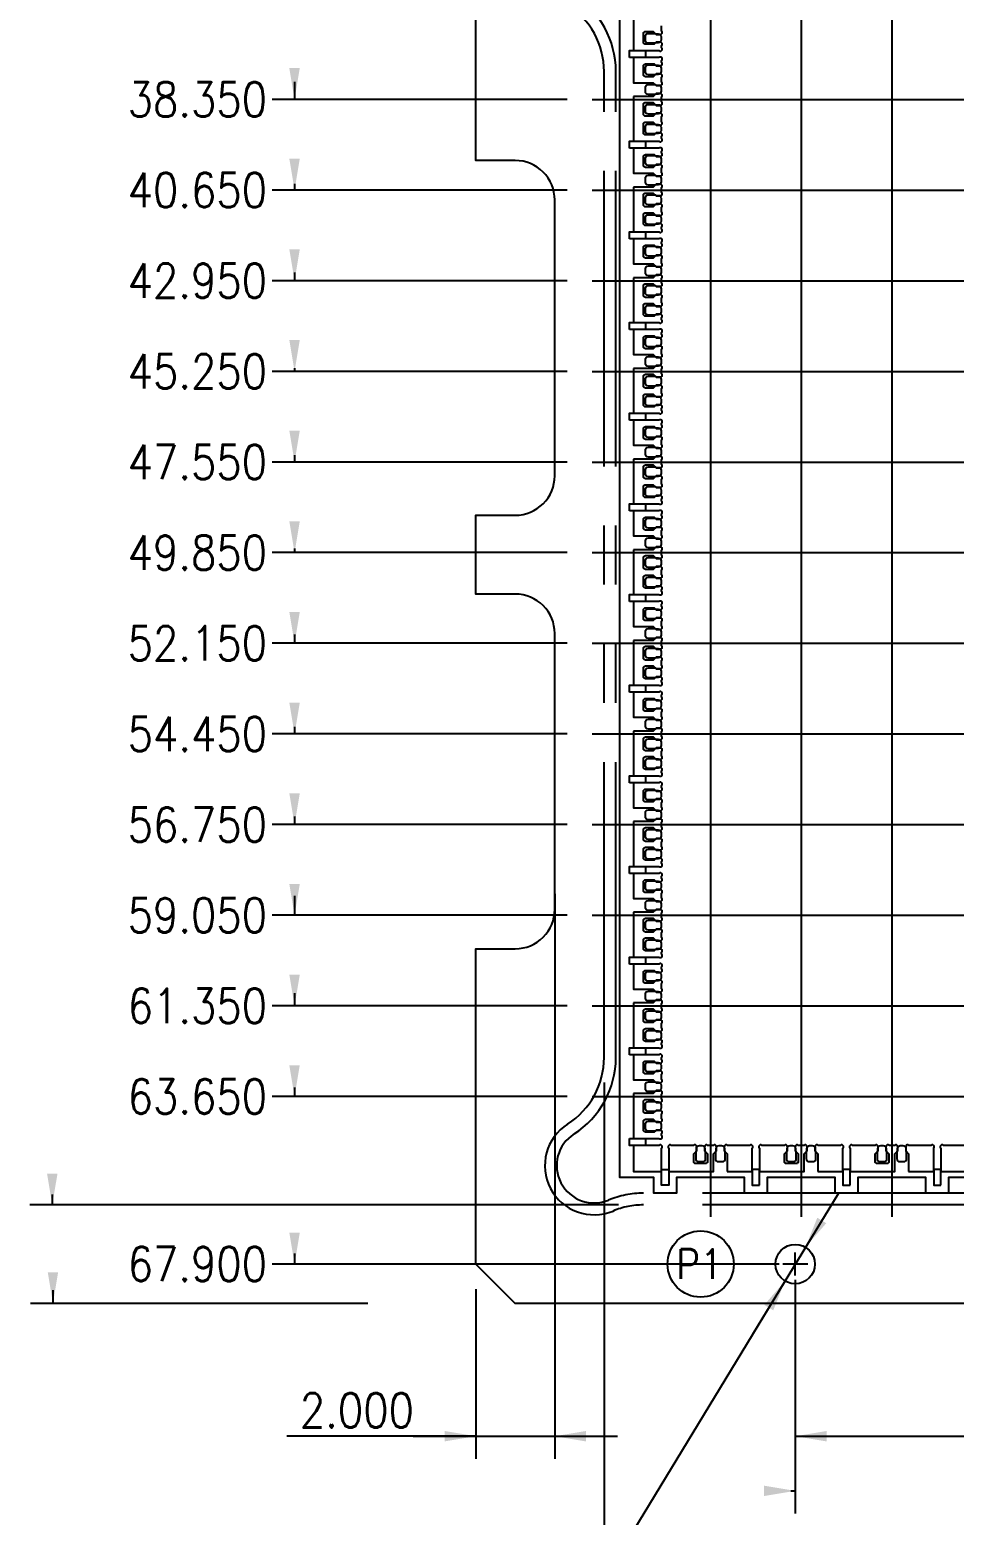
# Model space of a CAD drawing. Extents: x -105 to 405, y -68 to 126.
# Drawn here: x 222.49 to 245.94, y 25.8 to 63.49 of the extents above; entities that cross this region are included whole.
import ezdxf

# ---------------------------------------------------------------- set-up
doc = ezdxf.new("R2010")
doc.units = 0
doc.linetypes.add('PHANTOM', pattern=[15, 7.5, -1.5, 1.5, -1.5, 1.5, -1.5])
doc.layers.get('0').update_dxf_attribs({"linetype": 'CONTINUOUS'})
doc.layers.add('2', color=7, linetype='CONTINUOUS')
doc.layers.add('2D', color=4, linetype='CONTINUOUS')
doc.styles.add('ROMANS', font='romans.shx')
doc.styles.get("Standard").update_dxf_attribs({"font": 'ROMANS', "bigfont": 'EXTFONT2'})

# ---------------------------------------------------------------- blocks, each defined once
blk = doc.blocks.new('P1')
at = {"color": 7}
blk.add_circle((0, 0), 0.84, dxfattribs=at)
at = {"color": 7, "style": 'ROMANS', "width": 0.9}
blk.add_text('P1', height=0.75, dxfattribs=at).set_placement((-0.622, -0.376))

msp = doc.modelspace()

# ---------------------------------------------------------------- linework, layer by layer
at = {"layer": '2', "linetype": 'CONTINUOUS'}
for points in [[(297.9078, 31.1749), (234.8045, 31.1749), (233.8045, 32.1749), (233.8045, 40.1749), (234.8045, 40.1749, 0.4142136), (235.8045, 41.1749), (235.8045, 48.1749, 0.4142136), (234.8045, 49.1749), (233.8045, 49.1749), (233.8045, 51.1749), (234.8045, 51.1749, 0.4142136), (235.8045, 52.1749), (235.8045, 59.1749, 0.4142136), (234.8045, 60.1749), (233.8045, 60.1749), (233.8045, 70.1749)], [(237.8045, 64.0999), (237.8045, 62.9649), (238.4438, 62.9649, 1.010051), (238.5145, 63.0356), (238.5145, 63.0892, 0.6718011), (238.4795, 63.1749), (238.3795, 63.1749), (238.3295, 63.1249), (238.1045, 63.1249, -0.4142136), (238.0545, 63.1749), (238.0545, 63.3999, -0.4142136), (238.1045, 63.4499), (238.3045, 63.4499), (238.3795, 63.3749), (238.4795, 63.3749, 0.6718011), (238.5145, 63.4606), (238.5145, 63.5892, 0.6718011)]]:
    msp.add_lwpolyline(points, format="xyb", dxfattribs=at)
for points in [[(238.1045, 62.1499), (238.3045, 62.1499), (238.3795, 62.0749), (238.4795, 62.0749, 0.6718011), (238.5145, 62.1606), (238.5145, 62.2892, 0.6718011), (238.4795, 62.3749), (238.3795, 62.3749), (238.3045, 62.2999), (238.1045, 62.2999, -0.4142136), (238.0545, 62.3499), (238.0545, 62.5749, -0.4142136), (238.1045, 62.6249), (238.3295, 62.6249), (238.3795, 62.5749), (238.4795, 62.5749, 0.6718011), (238.5145, 62.6606), (238.5145, 62.7142, 1.010051), (238.4438, 62.7849), (237.8045, 62.7849), (237.8045, 62.1499)], [(237.8045, 61.7999), (237.8045, 60.6649), (238.4438, 60.6649, 1.010051), (238.5145, 60.7356), (238.5145, 60.7892, 0.6718011), (238.4795, 60.8749), (238.3795, 60.8749), (238.3295, 60.8249), (238.1045, 60.8249, -0.4142136), (238.0545, 60.8749), (238.0545, 61.0999, -0.4142136), (238.1045, 61.1499), (238.3045, 61.1499), (238.3795, 61.0749), (238.4795, 61.0749, 0.6718011), (238.5145, 61.1606), (238.5145, 61.2892, 0.6718011), (238.4795, 61.3749), (238.3795, 61.3749), (238.3045, 61.2999), (238.1045, 61.2999, -0.4142136), (238.0545, 61.3499), (238.0545, 61.5999, -0.4142136), (238.1045, 61.6499), (238.3045, 61.6499), (238.3795, 61.5749), (238.4795, 61.5749, 0.6718011), (238.5145, 61.6606), (238.5145, 61.7892, 0.6718011), (238.4795, 61.8749), (238.3795, 61.8749), (238.3045, 61.7999), (238.1045, 61.7999)], [(238.1045, 59.8499), (238.3045, 59.8499), (238.3795, 59.7749), (238.4795, 59.7749, 0.6718011), (238.5145, 59.8606), (238.5145, 59.9892, 0.6718011), (238.4795, 60.0749), (238.3795, 60.0749), (238.3045, 59.9999), (238.1045, 59.9999, -0.4142136), (238.0545, 60.0499), (238.0545, 60.2749, -0.4142136), (238.1045, 60.3249), (238.3295, 60.3249), (238.3795, 60.2749), (238.4795, 60.2749, 0.6718011), (238.5145, 60.3606), (238.5145, 60.4142, 1.010051), (238.4438, 60.4849), (237.8045, 60.4849), (237.8045, 59.8499)], [(237.8045, 59.4999), (237.8045, 58.3649), (238.4438, 58.3649, 1.010051), (238.5145, 58.4356), (238.5145, 58.4892, 0.6718011), (238.4795, 58.5749), (238.3795, 58.5749), (238.3295, 58.5249), (238.1045, 58.5249, -0.4142136), (238.0545, 58.5749), (238.0545, 58.7999, -0.4142136), (238.1045, 58.8499), (238.3045, 58.8499), (238.3795, 58.7749), (238.4795, 58.7749, 0.6718011), (238.5145, 58.8606), (238.5145, 58.9892, 0.6718011), (238.4795, 59.0749), (238.3795, 59.0749), (238.3045, 58.9999), (238.1045, 58.9999, -0.4142136), (238.0545, 59.0499), (238.0545, 59.2999, -0.4142136), (238.1045, 59.3499), (238.3045, 59.3499), (238.3795, 59.2749), (238.4795, 59.2749, 0.6718011), (238.5145, 59.3606), (238.5145, 59.4892, 0.6718011), (238.4795, 59.5749), (238.3795, 59.5749), (238.3045, 59.4999), (238.1045, 59.4999)], [(238.1045, 57.5499), (238.3045, 57.5499), (238.3795, 57.4749), (238.4795, 57.4749, 0.6718011), (238.5145, 57.5606), (238.5145, 57.6892, 0.6718011), (238.4795, 57.7749), (238.3795, 57.7749), (238.3045, 57.6999), (238.1045, 57.6999, -0.4142136), (238.0545, 57.7499), (238.0545, 57.9749, -0.4142136), (238.1045, 58.0249), (238.3295, 58.0249), (238.3795, 57.9749), (238.4795, 57.9749, 0.6718011), (238.5145, 58.0606), (238.5145, 58.1142, 1.010051), (238.4438, 58.1849), (237.8045, 58.1849), (237.8045, 57.5499)], [(237.8045, 57.1999), (237.8045, 56.0649), (238.4438, 56.0649, 1.010051), (238.5145, 56.1356), (238.5145, 56.1892, 0.6718011), (238.4795, 56.2749), (238.3795, 56.2749), (238.3295, 56.2249), (238.1045, 56.2249, -0.4142136), (238.0545, 56.2749), (238.0545, 56.4999, -0.4142136), (238.1045, 56.5499), (238.3045, 56.5499), (238.3795, 56.4749), (238.4795, 56.4749, 0.6718011), (238.5145, 56.5606), (238.5145, 56.6892, 0.6718011), (238.4795, 56.7749), (238.3795, 56.7749), (238.3045, 56.6999), (238.1045, 56.6999, -0.4142136), (238.0545, 56.7499), (238.0545, 56.9999, -0.4142136), (238.1045, 57.0499), (238.3045, 57.0499), (238.3795, 56.9749), (238.4795, 56.9749, 0.6718011), (238.5145, 57.0606), (238.5145, 57.1892, 0.6718011), (238.4795, 57.2749), (238.3795, 57.2749), (238.3045, 57.1999), (238.1045, 57.1999)], [(238.1045, 55.2499), (238.3045, 55.2499), (238.3795, 55.1749), (238.4795, 55.1749, 0.6718011), (238.5145, 55.2606), (238.5145, 55.3892, 0.6718011), (238.4795, 55.4749), (238.3795, 55.4749), (238.3045, 55.3999), (238.1045, 55.3999, -0.4142136), (238.0545, 55.4499), (238.0545, 55.6749, -0.4142136), (238.1045, 55.7249), (238.3295, 55.7249), (238.3795, 55.6749), (238.4795, 55.6749, 0.6718011), (238.5145, 55.7606), (238.5145, 55.8142, 1.010051), (238.4438, 55.8849), (237.8045, 55.8849), (237.8045, 55.2499)], [(237.8045, 54.8999), (237.8045, 53.7649), (238.4438, 53.7649, 1.010051), (238.5145, 53.8356), (238.5145, 53.8892, 0.6718011), (238.4795, 53.9749), (238.3795, 53.9749), (238.3295, 53.9249), (238.1045, 53.9249, -0.4142136), (238.0545, 53.9749), (238.0545, 54.1999, -0.4142136), (238.1045, 54.2499), (238.3045, 54.2499), (238.3795, 54.1749), (238.4795, 54.1749, 0.6718011), (238.5145, 54.2606), (238.5145, 54.3892, 0.6718011), (238.4795, 54.4749), (238.3795, 54.4749), (238.3045, 54.3999), (238.1045, 54.3999, -0.4142136), (238.0545, 54.4499), (238.0545, 54.6999, -0.4142136), (238.1045, 54.7499), (238.3045, 54.7499), (238.3795, 54.6749), (238.4795, 54.6749, 0.6718011), (238.5145, 54.7606), (238.5145, 54.8892, 0.6718011), (238.4795, 54.9749), (238.3795, 54.9749), (238.3045, 54.8999), (238.1045, 54.8999)], [(238.1045, 52.9499), (238.3045, 52.9499), (238.3795, 52.8749), (238.4795, 52.8749, 0.6718011), (238.5145, 52.9606), (238.5145, 53.0892, 0.6718011), (238.4795, 53.1749), (238.3795, 53.1749), (238.3045, 53.0999), (238.1045, 53.0999, -0.4142136), (238.0545, 53.1499), (238.0545, 53.3749, -0.4142136), (238.1045, 53.4249), (238.3295, 53.4249), (238.3795, 53.3749), (238.4795, 53.3749, 0.6718011), (238.5145, 53.4606), (238.5145, 53.5142, 1.010051), (238.4438, 53.5849), (237.8045, 53.5849), (237.8045, 52.9499)], [(237.8045, 52.5999), (237.8045, 51.4649), (238.4438, 51.4649, 1.010051), (238.5145, 51.5356), (238.5145, 51.5892, 0.6718011), (238.4795, 51.6749), (238.3795, 51.6749), (238.3295, 51.6249), (238.1045, 51.6249, -0.4142136), (238.0545, 51.6749), (238.0545, 51.8999, -0.4142136), (238.1045, 51.9499), (238.3045, 51.9499), (238.3795, 51.8749), (238.4795, 51.8749, 0.6718011), (238.5145, 51.9606), (238.5145, 52.0892, 0.6718011), (238.4795, 52.1749), (238.3795, 52.1749), (238.3045, 52.0999), (238.1045, 52.0999, -0.4142136), (238.0545, 52.1499), (238.0545, 52.3999, -0.4142136), (238.1045, 52.4499), (238.3045, 52.4499), (238.3795, 52.3749), (238.4795, 52.3749, 0.6718011), (238.5145, 52.4606), (238.5145, 52.5892, 0.6718011), (238.4795, 52.6749), (238.3795, 52.6749), (238.3045, 52.5999), (238.1045, 52.5999)], [(238.1045, 50.6499), (238.3045, 50.6499), (238.3795, 50.5749), (238.4795, 50.5749, 0.6718011), (238.5145, 50.6606), (238.5145, 50.7892, 0.6718011), (238.4795, 50.8749), (238.3795, 50.8749), (238.3045, 50.7999), (238.1045, 50.7999, -0.4142136), (238.0545, 50.8499), (238.0545, 51.0749, -0.4142136), (238.1045, 51.1249), (238.3295, 51.1249), (238.3795, 51.0749), (238.4795, 51.0749, 0.6718011), (238.5145, 51.1606), (238.5145, 51.2142, 1.010051), (238.4438, 51.2849), (237.8045, 51.2849), (237.8045, 50.6499)], [(237.8045, 50.2999), (237.8045, 49.1649), (238.4438, 49.1649, 1.010051), (238.5145, 49.2356), (238.5145, 49.2892, 0.6718011), (238.4795, 49.3749), (238.3795, 49.3749), (238.3295, 49.3249), (238.1045, 49.3249, -0.4142136), (238.0545, 49.3749), (238.0545, 49.5999, -0.4142136), (238.1045, 49.6499), (238.3045, 49.6499), (238.3795, 49.5749), (238.4795, 49.5749, 0.6718011), (238.5145, 49.6606), (238.5145, 49.7892, 0.6718011), (238.4795, 49.8749), (238.3795, 49.8749), (238.3045, 49.7999), (238.1045, 49.7999, -0.4142136), (238.0545, 49.8499), (238.0545, 50.0999, -0.4142136), (238.1045, 50.1499), (238.3045, 50.1499), (238.3795, 50.0749), (238.4795, 50.0749, 0.6718011), (238.5145, 50.1606), (238.5145, 50.2892, 0.6718011), (238.4795, 50.3749), (238.3795, 50.3749), (238.3045, 50.2999), (238.1045, 50.2999)], [(238.1045, 48.3499), (238.3045, 48.3499), (238.3795, 48.2749), (238.4795, 48.2749, 0.6718011), (238.5145, 48.3606), (238.5145, 48.4892, 0.6718011), (238.4795, 48.5749), (238.3795, 48.5749), (238.3045, 48.4999), (238.1045, 48.4999, -0.4142136), (238.0545, 48.5499), (238.0545, 48.7749, -0.4142136), (238.1045, 48.8249), (238.3295, 48.8249), (238.3795, 48.7749), (238.4795, 48.7749, 0.6718011), (238.5145, 48.8606), (238.5145, 48.9142, 1.010051), (238.4438, 48.9849), (237.8045, 48.9849), (237.8045, 48.3499)], [(237.8045, 47.9999), (237.8045, 46.8649), (238.4438, 46.8649, 1.010051), (238.5145, 46.9356), (238.5145, 46.9892, 0.6718011), (238.4795, 47.0749), (238.3795, 47.0749), (238.3295, 47.0249), (238.1045, 47.0249, -0.4142136), (238.0545, 47.0749), (238.0545, 47.2999, -0.4142136), (238.1045, 47.3499), (238.3045, 47.3499), (238.3795, 47.2749), (238.4795, 47.2749, 0.6718011), (238.5145, 47.3606), (238.5145, 47.4892, 0.6718011), (238.4795, 47.5749), (238.3795, 47.5749), (238.3045, 47.4999), (238.1045, 47.4999, -0.4142136), (238.0545, 47.5499), (238.0545, 47.7999, -0.4142136), (238.1045, 47.8499), (238.3045, 47.8499), (238.3795, 47.7749), (238.4795, 47.7749, 0.6718011), (238.5145, 47.8606), (238.5145, 47.9892, 0.6718011), (238.4795, 48.0749), (238.3795, 48.0749), (238.3045, 47.9999), (238.1045, 47.9999)], [(238.1045, 46.0499), (238.3045, 46.0499), (238.3795, 45.9749), (238.4795, 45.9749, 0.6718011), (238.5145, 46.0606), (238.5145, 46.1892, 0.6718011), (238.4795, 46.2749), (238.3795, 46.2749), (238.3045, 46.1999), (238.1045, 46.1999, -0.4142136), (238.0545, 46.2499), (238.0545, 46.4749, -0.4142136), (238.1045, 46.5249), (238.3295, 46.5249), (238.3795, 46.4749), (238.4795, 46.4749, 0.6718011), (238.5145, 46.5606), (238.5145, 46.6142, 1.010051), (238.4438, 46.6849), (237.8045, 46.6849), (237.8045, 46.0499)], [(237.8045, 45.6999), (237.8045, 44.5649), (238.4438, 44.5649, 1.010051), (238.5145, 44.6356), (238.5145, 44.6892, 0.6718011), (238.4795, 44.7749), (238.3795, 44.7749), (238.3295, 44.7249), (238.1045, 44.7249, -0.4142136), (238.0545, 44.7749), (238.0545, 44.9999, -0.4142136), (238.1045, 45.0499), (238.3045, 45.0499), (238.3795, 44.9749), (238.4795, 44.9749, 0.6718011), (238.5145, 45.0606), (238.5145, 45.1892, 0.6718011), (238.4795, 45.2749), (238.3795, 45.2749), (238.3045, 45.1999), (238.1045, 45.1999, -0.4142136), (238.0545, 45.2499), (238.0545, 45.4999, -0.4142136), (238.1045, 45.5499), (238.3045, 45.5499), (238.3795, 45.4749), (238.4795, 45.4749, 0.6718011), (238.5145, 45.5606), (238.5145, 45.6892, 0.6718011), (238.4795, 45.7749), (238.3795, 45.7749), (238.3045, 45.6999), (238.1045, 45.6999)], [(238.1045, 43.7499), (238.3045, 43.7499), (238.3795, 43.6749), (238.4795, 43.6749, 0.6718011), (238.5145, 43.7606), (238.5145, 43.8892, 0.6718011), (238.4795, 43.9749), (238.3795, 43.9749), (238.3045, 43.8999), (238.1045, 43.8999, -0.4142136), (238.0545, 43.9499), (238.0545, 44.1749, -0.4142136), (238.1045, 44.2249), (238.3295, 44.2249), (238.3795, 44.1749), (238.4795, 44.1749, 0.6718011), (238.5145, 44.2606), (238.5145, 44.3142, 1.010051), (238.4438, 44.3849), (237.8045, 44.3849), (237.8045, 43.7499)], [(237.8045, 43.3999), (237.8045, 42.2649), (238.4438, 42.2649, 1.010051), (238.5145, 42.3356), (238.5145, 42.3892, 0.6718011), (238.4795, 42.4749), (238.3795, 42.4749), (238.3295, 42.4249), (238.1045, 42.4249, -0.4142136), (238.0545, 42.4749), (238.0545, 42.6999, -0.4142136), (238.1045, 42.7499), (238.3045, 42.7499), (238.3795, 42.6749), (238.4795, 42.6749, 0.6718011), (238.5145, 42.7606), (238.5145, 42.8892, 0.6718011), (238.4795, 42.9749), (238.3795, 42.9749), (238.3045, 42.8999), (238.1045, 42.8999, -0.4142136), (238.0545, 42.9499), (238.0545, 43.1999, -0.4142136), (238.1045, 43.2499), (238.3045, 43.2499), (238.3795, 43.1749), (238.4795, 43.1749, 0.6718011), (238.5145, 43.2606), (238.5145, 43.3892, 0.6718011), (238.4795, 43.4749), (238.3795, 43.4749), (238.3045, 43.3999), (238.1045, 43.3999)], [(238.1045, 41.4499), (238.3045, 41.4499), (238.3795, 41.3749), (238.4795, 41.3749, 0.6718011), (238.5145, 41.4606), (238.5145, 41.5892, 0.6718011), (238.4795, 41.6749), (238.3795, 41.6749), (238.3045, 41.5999), (238.1045, 41.5999, -0.4142136), (238.0545, 41.6499), (238.0545, 41.8749, -0.4142136), (238.1045, 41.9249), (238.3295, 41.9249), (238.3795, 41.8749), (238.4795, 41.8749, 0.6718011), (238.5145, 41.9606), (238.5145, 42.0142, 1.010051), (238.4438, 42.0849), (237.8045, 42.0849), (237.8045, 41.4499)], [(237.8045, 41.0999), (237.8045, 39.9649), (238.4438, 39.9649, 1.010051), (238.5145, 40.0356), (238.5145, 40.0892, 0.6718011), (238.4795, 40.1749), (238.3795, 40.1749), (238.3295, 40.1249), (238.1045, 40.1249, -0.4142136), (238.0545, 40.1749), (238.0545, 40.3999, -0.4142136), (238.1045, 40.4499), (238.3045, 40.4499), (238.3795, 40.3749), (238.4795, 40.3749, 0.6718011), (238.5145, 40.4606), (238.5145, 40.5892, 0.6718011), (238.4795, 40.6749), (238.3795, 40.6749), (238.3045, 40.5999), (238.1045, 40.5999, -0.4142136), (238.0545, 40.6499), (238.0545, 40.8999, -0.4142136), (238.1045, 40.9499), (238.3045, 40.9499), (238.3795, 40.8749), (238.4795, 40.8749, 0.6718011), (238.5145, 40.9606), (238.5145, 41.0892, 0.6718011), (238.4795, 41.1749), (238.3795, 41.1749), (238.3045, 41.0999), (238.1045, 41.0999)], [(238.1045, 39.1499), (238.3045, 39.1499), (238.3795, 39.0749), (238.4795, 39.0749, 0.6718011), (238.5145, 39.1606), (238.5145, 39.2892, 0.6718011), (238.4795, 39.3749), (238.3795, 39.3749), (238.3045, 39.2999), (238.1045, 39.2999, -0.4142136), (238.0545, 39.3499), (238.0545, 39.5749, -0.4142136), (238.1045, 39.6249), (238.3295, 39.6249), (238.3795, 39.5749), (238.4795, 39.5749, 0.6718011), (238.5145, 39.6606), (238.5145, 39.7142, 1.010051), (238.4438, 39.7849), (237.8045, 39.7849), (237.8045, 39.1499)], [(237.8045, 38.7999), (237.8045, 37.6649), (238.4438, 37.6649, 1.010051), (238.5145, 37.7356), (238.5145, 37.7892, 0.6718011), (238.4795, 37.8749), (238.3795, 37.8749), (238.3295, 37.8249), (238.1045, 37.8249, -0.4142136), (238.0545, 37.8749), (238.0545, 38.0999, -0.4142136), (238.1045, 38.1499), (238.3045, 38.1499), (238.3795, 38.0749), (238.4795, 38.0749, 0.6718011), (238.5145, 38.1606), (238.5145, 38.2892, 0.6718011), (238.4795, 38.3749), (238.3795, 38.3749), (238.3045, 38.2999), (238.1045, 38.2999, -0.4142136), (238.0545, 38.3499), (238.0545, 38.5999, -0.4142136), (238.1045, 38.6499), (238.3045, 38.6499), (238.3795, 38.5749), (238.4795, 38.5749, 0.6718011), (238.5145, 38.6606), (238.5145, 38.7892, 0.6718011), (238.4795, 38.8749), (238.3795, 38.8749), (238.3045, 38.7999), (238.1045, 38.7999)], [(238.1045, 36.8499), (238.3045, 36.8499), (238.3795, 36.7749), (238.4795, 36.7749, 0.6718011), (238.5145, 36.8606), (238.5145, 36.9892, 0.6718011), (238.4795, 37.0749), (238.3795, 37.0749), (238.3045, 36.9999), (238.1045, 36.9999, -0.4142136), (238.0545, 37.0499), (238.0545, 37.2749, -0.4142136), (238.1045, 37.3249), (238.3295, 37.3249), (238.3795, 37.2749), (238.4795, 37.2749, 0.6718011), (238.5145, 37.3606), (238.5145, 37.4142, 1.010051), (238.4438, 37.4849), (237.8045, 37.4849), (237.8045, 36.8499)], [(237.8045, 36.4999), (237.8045, 35.3649), (238.4438, 35.3649, 1.010051), (238.5145, 35.4356), (238.5145, 35.4892, 0.6718011), (238.4795, 35.5749), (238.3795, 35.5749), (238.3295, 35.5249), (238.1045, 35.5249, -0.4142136), (238.0545, 35.5749), (238.0545, 35.7999, -0.4142136), (238.1045, 35.8499), (238.3045, 35.8499), (238.3795, 35.7749), (238.4795, 35.7749, 0.6718011), (238.5145, 35.8606), (238.5145, 35.9892, 0.6718011), (238.4795, 36.0749), (238.3795, 36.0749), (238.3045, 35.9999), (238.1045, 35.9999, -0.4142136), (238.0545, 36.0499), (238.0545, 36.2999, -0.4142136), (238.1045, 36.3499), (238.3045, 36.3499), (238.3795, 36.2749), (238.4795, 36.2749, 0.6718011), (238.5145, 36.3606), (238.5145, 36.4892, 0.6718011), (238.4795, 36.5749), (238.3795, 36.5749), (238.3045, 36.4999), (238.1045, 36.4999)], [(238.5145, 34.5249), (238.5145, 35.1142, 1.010051), (238.4438, 35.1849), (237.8045, 35.1849), (237.8045, 34.5249)], [(239.8295, 34.7749), (239.8295, 34.9749), (239.9045, 35.0499), (239.9045, 35.1499, 0.6718011), (239.8188, 35.1849), (239.6902, 35.1849, 0.6718011), (239.6045, 35.1499), (239.6045, 35.0499), (239.6795, 34.9749), (239.6795, 34.7749, -0.4142136), (239.6295, 34.7249), (239.3795, 34.7249, -0.4142136), (239.3295, 34.7749), (239.3295, 34.9749), (239.4045, 35.0499), (239.4045, 35.1499, 0.6718011), (239.3188, 35.1849), (238.7652, 35.1849, 1.010051), (238.6945, 35.1142), (238.6945, 34.5249), (239.8295, 34.5249)], [(240.1795, 34.5249), (240.8145, 34.5249), (240.8145, 35.1142, 1.010051), (240.7438, 35.1849), (240.1902, 35.1849, 0.6718011), (240.1045, 35.1499), (240.1045, 35.0499), (240.1795, 34.9749), (240.1795, 34.7749)], [(242.1295, 34.7749), (242.1295, 34.9749), (242.2045, 35.0499), (242.2045, 35.1499, 0.6718011), (242.1188, 35.1849), (241.9902, 35.1849, 0.6718011), (241.9045, 35.1499), (241.9045, 35.0499), (241.9795, 34.9749), (241.9795, 34.7749, -0.4142136), (241.9295, 34.7249), (241.6795, 34.7249, -0.4142136), (241.6295, 34.7749), (241.6295, 34.9749), (241.7045, 35.0499), (241.7045, 35.1499, 0.6718011), (241.6188, 35.1849), (241.0652, 35.1849, 1.010051), (240.9945, 35.1142), (240.9945, 34.5249), (242.1295, 34.5249)], [(242.4795, 34.5249), (243.1145, 34.5249), (243.1145, 35.1142, 1.010051), (243.0438, 35.1849), (242.4902, 35.1849, 0.6718011), (242.4045, 35.1499), (242.4045, 35.0499), (242.4795, 34.9749), (242.4795, 34.7749)], [(244.4295, 34.7749), (244.4295, 34.9749), (244.5045, 35.0499), (244.5045, 35.1499, 0.6718011), (244.4188, 35.1849), (244.2902, 35.1849, 0.6718011), (244.2045, 35.1499), (244.2045, 35.0499), (244.2795, 34.9749), (244.2795, 34.7749, -0.4142136), (244.2295, 34.7249), (243.9795, 34.7249, -0.4142136), (243.9295, 34.7749), (243.9295, 34.9749), (244.0045, 35.0499), (244.0045, 35.1499, 0.6718011), (243.9188, 35.1849), (243.3652, 35.1849, 1.010051), (243.2945, 35.1142), (243.2945, 34.5249), (244.4295, 34.5249)], [(244.7795, 34.5249), (245.4145, 34.5249), (245.4145, 35.1142, 1.010051), (245.3438, 35.1849), (244.7902, 35.1849, 0.6718011), (244.7045, 35.1499), (244.7045, 35.0499), (244.7795, 34.9749), (244.7795, 34.7749)], [(246.7295, 34.7749), (246.7295, 34.9749), (246.8045, 35.0499), (246.8045, 35.1499, 0.6718011), (246.7188, 35.1849), (246.5902, 35.1849, 0.6718011), (246.5045, 35.1499), (246.5045, 35.0499), (246.5795, 34.9749), (246.5795, 34.7749, -0.4142136), (246.5295, 34.7249), (246.2795, 34.7249, -0.4142136), (246.2295, 34.7749), (246.2295, 34.9749), (246.3045, 35.0499), (246.3045, 35.1499, 0.6718011), (246.2188, 35.1849), (245.6652, 35.1849, 1.010051), (245.5945, 35.1142), (245.5945, 34.5249), (246.7295, 34.5249)]]:
    msp.add_lwpolyline(points, format="xyb", close=True, dxfattribs=at)
msp.add_circle((241.9045, 32.1749), 0.5, dxfattribs=at)
at = {"layer": '2D'}
for p, q in [((239.7545, 96.9749), (239.7545, 33.3749)), ((242.0545, 96.9749), (242.0545, 33.3749)), ((244.3545, 96.9749), (244.3545, 33.3749)), ((236.7545, 61.7249), (293.3545, 61.7249)), ((236.7545, 59.4249), (293.3545, 59.4249)), ((236.7545, 57.1249), (293.3545, 57.1249)), ((236.7545, 54.8249), (293.3545, 54.8249)), ((236.7545, 52.5249), (293.3545, 52.5249)), ((236.7545, 50.2249), (293.3545, 50.2249)), ((236.7545, 47.9249), (293.3545, 47.9249)), ((236.7545, 45.6249), (293.3545, 45.6249)), ((236.7545, 43.3249), (293.3545, 43.3249)), ((236.7545, 41.0249), (293.3545, 41.0249)), ((236.7545, 38.7249), (293.3545, 38.7249)), ((236.7545, 36.4249), (293.3545, 36.4249)), ((241.9045, 31.8849), (241.9045, 32.465)), ((242.2204, 32.1749), (241.5885, 32.1749))]:
    msp.add_line(p, q, dxfattribs=at)
at = {"layer": '2D', "color": 7, "linetype": 'CONTINUOUS'}
for p, q in [((229.2054, 62.1744), (229.2054, 61.7249)), ((236.1195, 61.7249), (228.6339, 61.7249)), ((229.2054, 59.5871), (229.2054, 59.4249)), ((236.1195, 59.4249), (228.6339, 59.4249)), ((229.2054, 57.3343), (229.2054, 57.1249)), ((236.1195, 57.1249), (228.6339, 57.1249)), ((236.1195, 54.8249), (228.6339, 54.8249)), ((229.2054, 54.903), (229.2054, 54.8249)), ((236.1195, 52.5249), (228.6339, 52.5249)), ((229.2054, 52.6949), (229.2054, 52.5249)), ((236.1195, 50.2249), (228.6339, 50.2249)), ((229.2054, 50.3305), (229.2054, 50.2249)), ((236.1195, 47.9249), (228.6339, 47.9249)), ((229.2054, 48.1447), (229.2054, 47.9249)), ((236.1195, 45.6249), (228.6339, 45.6249)), ((229.2054, 45.8026), (229.2054, 45.6249)), ((229.2054, 43.5275), (229.2054, 43.3249)), ((236.1195, 43.3249), (228.6339, 43.3249)), ((229.2054, 41.5201), (229.2054, 41.0249)), ((235.8045, 41.5659), (235.8045, 27.2354)), ((236.1195, 41.0249), (228.6339, 41.0249)), ((229.2054, 39.0443), (229.2054, 38.7249)), ((236.1195, 38.7249), (228.6339, 38.7249)), ((229.2054, 36.6576), (229.2054, 36.4249)), ((237.0545, 36.7785), (237.0545, 20.4776)), ((236.1195, 36.4249), (228.6339, 36.4249)), ((223.0608, 33.9425), (223.0608, 33.6749)), ((242.9885, 33.9589), (240.8204, 30.391)), ((237.4195, 33.6749), (222.4893, 33.6749)), ((237.4195, 33.6749), (222.656, 33.6749)), ((229.2054, 32.4392), (229.2054, 32.1749)), ((241.4926, 32.1749), (228.6339, 32.1749)), ((241.6448, 31.7476), (231.6824, 15.3533)), ((241.9045, 31.7766), (241.9045, 27.2354)), ((241.9045, 31.7766), (241.9045, 25.8487)), ((223.0782, 31.5141), (223.0782, 31.1749)), ((233.8045, 31.5399), (233.8045, 27.2354)), ((231.0661, 31.1749), (222.5067, 31.1749)), ((233.8045, 27.8069), (229.0111, 27.8069)), ((232.217, 27.8069), (237.392, 27.8069)), ((241.9045, 27.8069), (288.2045, 27.8069)), ((241.7929, 26.4202), (241.9045, 26.4202))]:
    msp.add_line(p, q, dxfattribs=at)
at = {"layer": '2D', "color": 3, "linetype": 'PHANTOM'}
for points in [[(237.0545, 62.4363, 0.2559241), (236.1314, 64.1216, -0.5477226), (236.1314, 66.2282, 0.2559241), (237.0545, 67.9135), (237.0545, 92.9363, 0.2559241), (236.1314, 94.6216, -0.9166595), (237.2852, 96.8288, 0.0990195), (238.0545, 96.6749), (292.0545, 96.6749, 0.0990195), (292.8237, 96.8288, -0.9166595), (293.9776, 94.6216, 0.2559241), (293.0545, 92.9363), (293.0545, 67.9135, 0.2559241), (293.9776, 66.2282, -0.5477226), (293.9776, 64.1216, 0.2559241), (293.0545, 62.4363), (293.0545, 37.4135, 0.2559241), (293.9776, 35.7282, -0.9166595), (292.8237, 33.5211, 0.0990195), (292.0545, 33.6749), (238.0545, 33.6749, 0.0990195), (237.2852, 33.5211, -0.9166595), (236.1314, 35.7282, 0.2559241), (237.0545, 37.4135)], [(237.3545, 62.4363, 0.2559241), (236.2929, 64.3744, -0.5477226), (236.2929, 65.9755, 0.2559241), (237.3545, 67.9135), (237.3545, 92.9363, 0.2559241), (236.2929, 94.8744, -0.9166595), (237.1699, 96.5519, 0.0990195), (238.0545, 96.3749), (292.0545, 96.3749, 0.0990195), (292.9391, 96.5519, -0.9166595), (293.816, 94.8744, 0.2559241), (292.7545, 92.9363), (292.7545, 67.9135, 0.2559241), (293.816, 65.9755, -0.5477226), (293.816, 64.3744, 0.2559241), (292.7545, 62.4363), (292.7545, 37.4135, 0.2559241), (293.816, 35.4755, -0.9166595), (292.9391, 33.798, 0.0990195), (292.0545, 33.9749), (238.0545, 33.9749, 0.0990195), (237.1699, 33.798, -0.9166595), (236.2929, 35.4755, 0.2559241), (237.3545, 37.4135)]]:
    msp.add_lwpolyline(points, format="xyb", close=True, dxfattribs=at)
at = {"layer": '2D', "linetype": 'CONTINUOUS'}
msp.add_lwpolyline([(247.5145, 34.3749), (245.7945, 34.3749), (245.7945, 33.9749), (245.5045, 33.9749), (245.2145, 33.9749), (245.2145, 34.3749), (243.4945, 34.3749), (243.4945, 33.9749), (243.2045, 33.9749), (242.9145, 33.9749), (242.9145, 34.3749), (241.1945, 34.3749), (241.1945, 33.9749), (240.9045, 33.9749), (240.6145, 33.9749), (240.6145, 34.3749), (238.8945, 34.3749), (238.8945, 33.9749), (238.6045, 33.9749), (238.3145, 33.9749), (238.3145, 34.3749), (237.4545, 34.3749), (237.4545, 35.2749), (237.4545, 37.5749), (237.4545, 39.8749), (237.4545, 42.1749), (237.4545, 44.4749), (237.4545, 46.7749), (237.4545, 49.0749), (237.4545, 51.3749), (237.4545, 53.6749), (237.4545, 55.9749), (237.4545, 58.2749), (237.4545, 60.5749), (237.4545, 62.8749), (237.4545, 65.1749)], dxfattribs=at)
for points in [[(238.1795, 63.3999), (238.3545, 63.3999), (238.3795, 63.3899), (238.4295, 63.3899, -0.4142136), (238.5045, 63.3149), (238.5045, 63.2349, -0.4142136), (238.4295, 63.1599), (238.3795, 63.1599), (238.3545, 63.1499), (238.1795, 63.1499, -0.4142136), (238.1045, 63.2249), (238.1045, 63.3249, -0.4142136)], [(238.1795, 62.5999), (238.3545, 62.5999), (238.3795, 62.5899), (238.4295, 62.5899, -0.4142136), (238.5045, 62.5149), (238.5045, 62.4349, -0.4142136), (238.4295, 62.3599), (238.3795, 62.3599), (238.3545, 62.3499), (238.1795, 62.3499, -0.4142136), (238.1045, 62.4249), (238.1045, 62.5249, -0.4142136)], [(238.1795, 62.0999), (238.3545, 62.0999), (238.3795, 62.0899), (238.4295, 62.0899, -0.4142136), (238.5045, 62.0149), (238.5045, 61.9349, -0.4142136), (238.4295, 61.8599), (238.3795, 61.8599), (238.3545, 61.8499), (238.1795, 61.8499, -0.4142136), (238.1045, 61.9249), (238.1045, 62.0249, -0.4142136)], [(238.1795, 61.5999), (238.3545, 61.5999), (238.3795, 61.5899), (238.4295, 61.5899, -0.4142136), (238.5045, 61.5149), (238.5045, 61.4349, -0.4142136), (238.4295, 61.3599), (238.3795, 61.3599), (238.3545, 61.3499), (238.1795, 61.3499, -0.4142136), (238.1045, 61.4249), (238.1045, 61.5249, -0.4142136)], [(238.1795, 61.0999), (238.3545, 61.0999), (238.3795, 61.0899), (238.4295, 61.0899, -0.4142136), (238.5045, 61.0149), (238.5045, 60.9349, -0.4142136), (238.4295, 60.8599), (238.3795, 60.8599), (238.3545, 60.8499), (238.1795, 60.8499, -0.4142136), (238.1045, 60.9249), (238.1045, 61.0249, -0.4142136)], [(238.1795, 60.2999), (238.3545, 60.2999), (238.3795, 60.2899), (238.4295, 60.2899, -0.4142136), (238.5045, 60.2149), (238.5045, 60.1349, -0.4142136), (238.4295, 60.0599), (238.3795, 60.0599), (238.3545, 60.0499), (238.1795, 60.0499, -0.4142136), (238.1045, 60.1249), (238.1045, 60.2249, -0.4142136)], [(238.1795, 59.7999), (238.3545, 59.7999), (238.3795, 59.7899), (238.4295, 59.7899, -0.4142136), (238.5045, 59.7149), (238.5045, 59.6349, -0.4142136), (238.4295, 59.5599), (238.3795, 59.5599), (238.3545, 59.5499), (238.1795, 59.5499, -0.4142136), (238.1045, 59.6249), (238.1045, 59.7249, -0.4142136)], [(238.1795, 59.2999), (238.3545, 59.2999), (238.3795, 59.2899), (238.4295, 59.2899, -0.4142136), (238.5045, 59.2149), (238.5045, 59.1349, -0.4142136), (238.4295, 59.0599), (238.3795, 59.0599), (238.3545, 59.0499), (238.1795, 59.0499, -0.4142136), (238.1045, 59.1249), (238.1045, 59.2249, -0.4142136)], [(238.1795, 58.7999), (238.3545, 58.7999), (238.3795, 58.7899), (238.4295, 58.7899, -0.4142136), (238.5045, 58.7149), (238.5045, 58.6349, -0.4142136), (238.4295, 58.5599), (238.3795, 58.5599), (238.3545, 58.5499), (238.1795, 58.5499, -0.4142136), (238.1045, 58.6249), (238.1045, 58.7249, -0.4142136)], [(238.1795, 57.9999), (238.3545, 57.9999), (238.3795, 57.9899), (238.4295, 57.9899, -0.4142136), (238.5045, 57.9149), (238.5045, 57.8349, -0.4142136), (238.4295, 57.7599), (238.3795, 57.7599), (238.3545, 57.7499), (238.1795, 57.7499, -0.4142136), (238.1045, 57.8249), (238.1045, 57.9249, -0.4142136)], [(238.1795, 57.4999), (238.3545, 57.4999), (238.3795, 57.4899), (238.4295, 57.4899, -0.4142136), (238.5045, 57.4149), (238.5045, 57.3349, -0.4142136), (238.4295, 57.2599), (238.3795, 57.2599), (238.3545, 57.2499), (238.1795, 57.2499, -0.4142136), (238.1045, 57.3249), (238.1045, 57.4249, -0.4142136)], [(238.1795, 56.9999), (238.3545, 56.9999), (238.3795, 56.9899), (238.4295, 56.9899, -0.4142136), (238.5045, 56.9149), (238.5045, 56.8349, -0.4142136), (238.4295, 56.7599), (238.3795, 56.7599), (238.3545, 56.7499), (238.1795, 56.7499, -0.4142136), (238.1045, 56.8249), (238.1045, 56.9249, -0.4142136)], [(238.1795, 56.4999), (238.3545, 56.4999), (238.3795, 56.4899), (238.4295, 56.4899, -0.4142136), (238.5045, 56.4149), (238.5045, 56.3349, -0.4142136), (238.4295, 56.2599), (238.3795, 56.2599), (238.3545, 56.2499), (238.1795, 56.2499, -0.4142136), (238.1045, 56.3249), (238.1045, 56.4249, -0.4142136)], [(238.1795, 55.6999), (238.3545, 55.6999), (238.3795, 55.6899), (238.4295, 55.6899, -0.4142136), (238.5045, 55.6149), (238.5045, 55.5349, -0.4142136), (238.4295, 55.4599), (238.3795, 55.4599), (238.3545, 55.4499), (238.1795, 55.4499, -0.4142136), (238.1045, 55.5249), (238.1045, 55.6249, -0.4142136)], [(238.1795, 55.1999), (238.3545, 55.1999), (238.3795, 55.1899), (238.4295, 55.1899, -0.4142136), (238.5045, 55.1149), (238.5045, 55.0349, -0.4142136), (238.4295, 54.9599), (238.3795, 54.9599), (238.3545, 54.9499), (238.1795, 54.9499, -0.4142136), (238.1045, 55.0249), (238.1045, 55.1249, -0.4142136)], [(238.1795, 54.6999), (238.3545, 54.6999), (238.3795, 54.6899), (238.4295, 54.6899, -0.4142136), (238.5045, 54.6149), (238.5045, 54.5349, -0.4142136), (238.4295, 54.4599), (238.3795, 54.4599), (238.3545, 54.4499), (238.1795, 54.4499, -0.4142136), (238.1045, 54.5249), (238.1045, 54.6249, -0.4142136)], [(238.1795, 54.1999), (238.3545, 54.1999), (238.3795, 54.1899), (238.4295, 54.1899, -0.4142136), (238.5045, 54.1149), (238.5045, 54.0349, -0.4142136), (238.4295, 53.9599), (238.3795, 53.9599), (238.3545, 53.9499), (238.1795, 53.9499, -0.4142136), (238.1045, 54.0249), (238.1045, 54.1249, -0.4142136)], [(238.1795, 53.3999), (238.3545, 53.3999), (238.3795, 53.3899), (238.4295, 53.3899, -0.4142136), (238.5045, 53.3149), (238.5045, 53.2349, -0.4142136), (238.4295, 53.1599), (238.3795, 53.1599), (238.3545, 53.1499), (238.1795, 53.1499, -0.4142136), (238.1045, 53.2249), (238.1045, 53.3249, -0.4142136)], [(238.1795, 52.8999), (238.3545, 52.8999), (238.3795, 52.8899), (238.4295, 52.8899, -0.4142136), (238.5045, 52.8149), (238.5045, 52.7349, -0.4142136), (238.4295, 52.6599), (238.3795, 52.6599), (238.3545, 52.6499), (238.1795, 52.6499, -0.4142136), (238.1045, 52.7249), (238.1045, 52.8249, -0.4142136)], [(238.1795, 52.3999), (238.3545, 52.3999), (238.3795, 52.3899), (238.4295, 52.3899, -0.4142136), (238.5045, 52.3149), (238.5045, 52.2349, -0.4142136), (238.4295, 52.1599), (238.3795, 52.1599), (238.3545, 52.1499), (238.1795, 52.1499, -0.4142136), (238.1045, 52.2249), (238.1045, 52.3249, -0.4142136)], [(238.1795, 51.8999), (238.3545, 51.8999), (238.3795, 51.8899), (238.4295, 51.8899, -0.4142136), (238.5045, 51.8149), (238.5045, 51.7349, -0.4142136), (238.4295, 51.6599), (238.3795, 51.6599), (238.3545, 51.6499), (238.1795, 51.6499, -0.4142136), (238.1045, 51.7249), (238.1045, 51.8249, -0.4142136)], [(238.1795, 51.0999), (238.3545, 51.0999), (238.3795, 51.0899), (238.4295, 51.0899, -0.4142136), (238.5045, 51.0149), (238.5045, 50.9349, -0.4142136), (238.4295, 50.8599), (238.3795, 50.8599), (238.3545, 50.8499), (238.1795, 50.8499, -0.4142136), (238.1045, 50.9249), (238.1045, 51.0249, -0.4142136)], [(238.1795, 50.5999), (238.3545, 50.5999), (238.3795, 50.5899), (238.4295, 50.5899, -0.4142136), (238.5045, 50.5149), (238.5045, 50.4349, -0.4142136), (238.4295, 50.3599), (238.3795, 50.3599), (238.3545, 50.3499), (238.1795, 50.3499, -0.4142136), (238.1045, 50.4249), (238.1045, 50.5249, -0.4142136)], [(238.1795, 50.0999), (238.3545, 50.0999), (238.3795, 50.0899), (238.4295, 50.0899, -0.4142136), (238.5045, 50.0149), (238.5045, 49.9349, -0.4142136), (238.4295, 49.8599), (238.3795, 49.8599), (238.3545, 49.8499), (238.1795, 49.8499, -0.4142136), (238.1045, 49.9249), (238.1045, 50.0249, -0.4142136)], [(238.1795, 49.5999), (238.3545, 49.5999), (238.3795, 49.5899), (238.4295, 49.5899, -0.4142136), (238.5045, 49.5149), (238.5045, 49.4349, -0.4142136), (238.4295, 49.3599), (238.3795, 49.3599), (238.3545, 49.3499), (238.1795, 49.3499, -0.4142136), (238.1045, 49.4249), (238.1045, 49.5249, -0.4142136)], [(238.1795, 48.7999), (238.3545, 48.7999), (238.3795, 48.7899), (238.4295, 48.7899, -0.4142136), (238.5045, 48.7149), (238.5045, 48.6349, -0.4142136), (238.4295, 48.5599), (238.3795, 48.5599), (238.3545, 48.5499), (238.1795, 48.5499, -0.4142136), (238.1045, 48.6249), (238.1045, 48.7249, -0.4142136)], [(238.1795, 48.2999), (238.3545, 48.2999), (238.3795, 48.2899), (238.4295, 48.2899, -0.4142136), (238.5045, 48.2149), (238.5045, 48.1349, -0.4142136), (238.4295, 48.0599), (238.3795, 48.0599), (238.3545, 48.0499), (238.1795, 48.0499, -0.4142136), (238.1045, 48.1249), (238.1045, 48.2249, -0.4142136)], [(238.1795, 47.7999), (238.3545, 47.7999), (238.3795, 47.7899), (238.4295, 47.7899, -0.4142136), (238.5045, 47.7149), (238.5045, 47.6349, -0.4142136), (238.4295, 47.5599), (238.3795, 47.5599), (238.3545, 47.5499), (238.1795, 47.5499, -0.4142136), (238.1045, 47.6249), (238.1045, 47.7249, -0.4142136)], [(238.1795, 47.2999), (238.3545, 47.2999), (238.3795, 47.2899), (238.4295, 47.2899, -0.4142136), (238.5045, 47.2149), (238.5045, 47.1349, -0.4142136), (238.4295, 47.0599), (238.3795, 47.0599), (238.3545, 47.0499), (238.1795, 47.0499, -0.4142136), (238.1045, 47.1249), (238.1045, 47.2249, -0.4142136)], [(238.1795, 46.4999), (238.3545, 46.4999), (238.3795, 46.4899), (238.4295, 46.4899, -0.4142136), (238.5045, 46.4149), (238.5045, 46.3349, -0.4142136), (238.4295, 46.2599), (238.3795, 46.2599), (238.3545, 46.2499), (238.1795, 46.2499, -0.4142136), (238.1045, 46.3249), (238.1045, 46.4249, -0.4142136)], [(238.1795, 45.9999), (238.3545, 45.9999), (238.3795, 45.9899), (238.4295, 45.9899, -0.4142136), (238.5045, 45.9149), (238.5045, 45.8349, -0.4142136), (238.4295, 45.7599), (238.3795, 45.7599), (238.3545, 45.7499), (238.1795, 45.7499, -0.4142136), (238.1045, 45.8249), (238.1045, 45.9249, -0.4142136)], [(238.1795, 45.4999), (238.3545, 45.4999), (238.3795, 45.4899), (238.4295, 45.4899, -0.4142136), (238.5045, 45.4149), (238.5045, 45.3349, -0.4142136), (238.4295, 45.2599), (238.3795, 45.2599), (238.3545, 45.2499), (238.1795, 45.2499, -0.4142136), (238.1045, 45.3249), (238.1045, 45.4249, -0.4142136)], [(238.1795, 44.9999), (238.3545, 44.9999), (238.3795, 44.9899), (238.4295, 44.9899, -0.4142136), (238.5045, 44.9149), (238.5045, 44.8349, -0.4142136), (238.4295, 44.7599), (238.3795, 44.7599), (238.3545, 44.7499), (238.1795, 44.7499, -0.4142136), (238.1045, 44.8249), (238.1045, 44.9249, -0.4142136)], [(238.1795, 44.1999), (238.3545, 44.1999), (238.3795, 44.1899), (238.4295, 44.1899, -0.4142136), (238.5045, 44.1149), (238.5045, 44.0349, -0.4142136), (238.4295, 43.9599), (238.3795, 43.9599), (238.3545, 43.9499), (238.1795, 43.9499, -0.4142136), (238.1045, 44.0249), (238.1045, 44.1249, -0.4142136)], [(238.1795, 43.6999), (238.3545, 43.6999), (238.3795, 43.6899), (238.4295, 43.6899, -0.4142136), (238.5045, 43.6149), (238.5045, 43.5349, -0.4142136), (238.4295, 43.4599), (238.3795, 43.4599), (238.3545, 43.4499), (238.1795, 43.4499, -0.4142136), (238.1045, 43.5249), (238.1045, 43.6249, -0.4142136)], [(238.1795, 43.1999), (238.3545, 43.1999), (238.3795, 43.1899), (238.4295, 43.1899, -0.4142136), (238.5045, 43.1149), (238.5045, 43.0349, -0.4142136), (238.4295, 42.9599), (238.3795, 42.9599), (238.3545, 42.9499), (238.1795, 42.9499, -0.4142136), (238.1045, 43.0249), (238.1045, 43.1249, -0.4142136)], [(238.1795, 42.6999), (238.3545, 42.6999), (238.3795, 42.6899), (238.4295, 42.6899, -0.4142136), (238.5045, 42.6149), (238.5045, 42.5349, -0.4142136), (238.4295, 42.4599), (238.3795, 42.4599), (238.3545, 42.4499), (238.1795, 42.4499, -0.4142136), (238.1045, 42.5249), (238.1045, 42.6249, -0.4142136)], [(238.1795, 41.8999), (238.3545, 41.8999), (238.3795, 41.8899), (238.4295, 41.8899, -0.4142136), (238.5045, 41.8149), (238.5045, 41.7349, -0.4142136), (238.4295, 41.6599), (238.3795, 41.6599), (238.3545, 41.6499), (238.1795, 41.6499, -0.4142136), (238.1045, 41.7249), (238.1045, 41.8249, -0.4142136)], [(238.1795, 41.3999), (238.3545, 41.3999), (238.3795, 41.3899), (238.4295, 41.3899, -0.4142136), (238.5045, 41.3149), (238.5045, 41.2349, -0.4142136), (238.4295, 41.1599), (238.3795, 41.1599), (238.3545, 41.1499), (238.1795, 41.1499, -0.4142136), (238.1045, 41.2249), (238.1045, 41.3249, -0.4142136)], [(238.1795, 40.8999), (238.3545, 40.8999), (238.3795, 40.8899), (238.4295, 40.8899, -0.4142136), (238.5045, 40.8149), (238.5045, 40.7349, -0.4142136), (238.4295, 40.6599), (238.3795, 40.6599), (238.3545, 40.6499), (238.1795, 40.6499, -0.4142136), (238.1045, 40.7249), (238.1045, 40.8249, -0.4142136)], [(238.1795, 40.3999), (238.3545, 40.3999), (238.3795, 40.3899), (238.4295, 40.3899, -0.4142136), (238.5045, 40.3149), (238.5045, 40.2349, -0.4142136), (238.4295, 40.1599), (238.3795, 40.1599), (238.3545, 40.1499), (238.1795, 40.1499, -0.4142136), (238.1045, 40.2249), (238.1045, 40.3249, -0.4142136)], [(238.1795, 39.5999), (238.3545, 39.5999), (238.3795, 39.5899), (238.4295, 39.5899, -0.4142136), (238.5045, 39.5149), (238.5045, 39.4349, -0.4142136), (238.4295, 39.3599), (238.3795, 39.3599), (238.3545, 39.3499), (238.1795, 39.3499, -0.4142136), (238.1045, 39.4249), (238.1045, 39.5249, -0.4142136)], [(238.1795, 39.0999), (238.3545, 39.0999), (238.3795, 39.0899), (238.4295, 39.0899, -0.4142136), (238.5045, 39.0149), (238.5045, 38.9349, -0.4142136), (238.4295, 38.8599), (238.3795, 38.8599), (238.3545, 38.8499), (238.1795, 38.8499, -0.4142136), (238.1045, 38.9249), (238.1045, 39.0249, -0.4142136)], [(238.1795, 38.5999), (238.3545, 38.5999), (238.3795, 38.5899), (238.4295, 38.5899, -0.4142136), (238.5045, 38.5149), (238.5045, 38.4349, -0.4142136), (238.4295, 38.3599), (238.3795, 38.3599), (238.3545, 38.3499), (238.1795, 38.3499, -0.4142136), (238.1045, 38.4249), (238.1045, 38.5249, -0.4142136)], [(238.1795, 38.0999), (238.3545, 38.0999), (238.3795, 38.0899), (238.4295, 38.0899, -0.4142136), (238.5045, 38.0149), (238.5045, 37.9349, -0.4142136), (238.4295, 37.8599), (238.3795, 37.8599), (238.3545, 37.8499), (238.1795, 37.8499, -0.4142136), (238.1045, 37.9249), (238.1045, 38.0249, -0.4142136)], [(238.1795, 37.2999), (238.3545, 37.2999), (238.3795, 37.2899), (238.4295, 37.2899, -0.4142136), (238.5045, 37.2149), (238.5045, 37.1349, -0.4142136), (238.4295, 37.0599), (238.3795, 37.0599), (238.3545, 37.0499), (238.1795, 37.0499, -0.4142136), (238.1045, 37.1249), (238.1045, 37.2249, -0.4142136)], [(238.1795, 36.7999), (238.3545, 36.7999), (238.3795, 36.7899), (238.4295, 36.7899, -0.4142136), (238.5045, 36.7149), (238.5045, 36.6349, -0.4142136), (238.4295, 36.5599), (238.3795, 36.5599), (238.3545, 36.5499), (238.1795, 36.5499, -0.4142136), (238.1045, 36.6249), (238.1045, 36.7249, -0.4142136)], [(238.1795, 36.2999), (238.3545, 36.2999), (238.3795, 36.2899), (238.4295, 36.2899, -0.4142136), (238.5045, 36.2149), (238.5045, 36.1349, -0.4142136), (238.4295, 36.0599), (238.3795, 36.0599), (238.3545, 36.0499), (238.1795, 36.0499, -0.4142136), (238.1045, 36.1249), (238.1045, 36.2249, -0.4142136)], [(238.1795, 35.7999), (238.3545, 35.7999), (238.3795, 35.7899), (238.4295, 35.7899, -0.4142136), (238.5045, 35.7149), (238.5045, 35.6349, -0.4142136), (238.4295, 35.5599), (238.3795, 35.5599), (238.3545, 35.5499), (238.1795, 35.5499, -0.4142136), (238.1045, 35.6249), (238.1045, 35.7249, -0.4142136)], [(239.6295, 34.8499), (239.6295, 35.0249), (239.6195, 35.0499), (239.6195, 35.0999, 0.4142136), (239.5445, 35.1749), (239.4645, 35.1749, 0.4142136), (239.3895, 35.0999), (239.3895, 35.0499), (239.3795, 35.0249), (239.3795, 34.8499, 0.4142136), (239.4545, 34.7749), (239.5545, 34.7749, 0.4142136)], [(239.8795, 34.8499, 0.4142136), (239.9545, 34.7749), (240.0545, 34.7749, 0.4142136), (240.1295, 34.8499), (240.1295, 35.0249), (240.1195, 35.0499), (240.1195, 35.0999, 0.4142136), (240.0445, 35.1749), (239.9645, 35.1749, 0.4142136), (239.8895, 35.0999), (239.8895, 35.0499), (239.8795, 35.0249)], [(241.9295, 34.8499), (241.9295, 35.0249), (241.9195, 35.0499), (241.9195, 35.0999, 0.4142136), (241.8445, 35.1749), (241.7645, 35.1749, 0.4142136), (241.6895, 35.0999), (241.6895, 35.0499), (241.6795, 35.0249), (241.6795, 34.8499, 0.4142136), (241.7545, 34.7749), (241.8545, 34.7749, 0.4142136)], [(242.1795, 34.8499, 0.4142136), (242.2545, 34.7749), (242.3545, 34.7749, 0.4142136), (242.4295, 34.8499), (242.4295, 35.0249), (242.4195, 35.0499), (242.4195, 35.0999, 0.4142136), (242.3445, 35.1749), (242.2645, 35.1749, 0.4142136), (242.1895, 35.0999), (242.1895, 35.0499), (242.1795, 35.0249)], [(244.2295, 34.8499), (244.2295, 35.0249), (244.2195, 35.0499), (244.2195, 35.0999, 0.4142136), (244.1445, 35.1749), (244.0645, 35.1749, 0.4142136), (243.9895, 35.0999), (243.9895, 35.0499), (243.9795, 35.0249), (243.9795, 34.8499, 0.4142136), (244.0545, 34.7749), (244.1545, 34.7749, 0.4142136)], [(244.4795, 34.8499, 0.4142136), (244.5545, 34.7749), (244.6545, 34.7749, 0.4142136), (244.7295, 34.8499), (244.7295, 35.0249), (244.7195, 35.0499), (244.7195, 35.0999, 0.4142136), (244.6445, 35.1749), (244.5645, 35.1749, 0.4142136), (244.4895, 35.0999), (244.4895, 35.0499), (244.4795, 35.0249)]]:
    msp.add_lwpolyline(points, format="xyb", close=True, dxfattribs=at)
for points in [[(237.7045, 62.7849), (237.7045, 62.8749), (237.7045, 62.9649), (238.1045, 62.9649), (238.1045, 62.8749), (238.1045, 62.7849)], [(237.7045, 60.4849), (237.7045, 60.5749), (237.7045, 60.6649), (238.1045, 60.6649), (238.1045, 60.5749), (238.1045, 60.4849)], [(237.7045, 58.1849), (237.7045, 58.2749), (237.7045, 58.3649), (238.1045, 58.3649), (238.1045, 58.2749), (238.1045, 58.1849)], [(237.7045, 55.8849), (237.7045, 55.9749), (237.7045, 56.0649), (238.1045, 56.0649), (238.1045, 55.9749), (238.1045, 55.8849)], [(237.7045, 53.5849), (237.7045, 53.6749), (237.7045, 53.7649), (238.1045, 53.7649), (238.1045, 53.6749), (238.1045, 53.5849)], [(237.7045, 51.2849), (237.7045, 51.3749), (237.7045, 51.4649), (238.1045, 51.4649), (238.1045, 51.3749), (238.1045, 51.2849)], [(237.7045, 48.9849), (237.7045, 49.0749), (237.7045, 49.1649), (238.1045, 49.1649), (238.1045, 49.0749), (238.1045, 48.9849)], [(237.7045, 46.6849), (237.7045, 46.7749), (237.7045, 46.8649), (238.1045, 46.8649), (238.1045, 46.7749), (238.1045, 46.6849)], [(237.7045, 44.3849), (237.7045, 44.4749), (237.7045, 44.5649), (238.1045, 44.5649), (238.1045, 44.4749), (238.1045, 44.3849)], [(237.7045, 42.0849), (237.7045, 42.1749), (237.7045, 42.2649), (238.1045, 42.2649), (238.1045, 42.1749), (238.1045, 42.0849)], [(237.7045, 39.7849), (237.7045, 39.8749), (237.7045, 39.9649), (238.1045, 39.9649), (238.1045, 39.8749), (238.1045, 39.7849)], [(237.7045, 37.4849), (237.7045, 37.5749), (237.7045, 37.6649), (238.1045, 37.6649), (238.1045, 37.5749), (238.1045, 37.4849)], [(237.7045, 35.3649), (238.1045, 35.3649), (238.1045, 35.2749), (238.1045, 35.1849), (237.7045, 35.1849), (237.7045, 35.2749)], [(238.6045, 34.1749), (238.5145, 34.1749), (238.5145, 34.5749), (238.6045, 34.5749), (238.6945, 34.5749), (238.6945, 34.1749)], [(240.9945, 34.1749), (240.9945, 34.5749), (240.9045, 34.5749), (240.8145, 34.5749), (240.8145, 34.1749), (240.9045, 34.1749)], [(243.2945, 34.1749), (243.2945, 34.5749), (243.2045, 34.5749), (243.1145, 34.5749), (243.1145, 34.1749), (243.2045, 34.1749)], [(245.5945, 34.1749), (245.5945, 34.5749), (245.5045, 34.5749), (245.4145, 34.5749), (245.4145, 34.1749), (245.5045, 34.1749)]]:
    msp.add_lwpolyline(points, close=True, dxfattribs=at)
at = {"layer": '2D', "color": 7}
for points in [[(229.0731, 62.5187), (229.3377, 62.5187), (229.2054, 61.7249)], [(229.0731, 60.2187), (229.3377, 60.2187), (229.2054, 59.4249)], [(229.0731, 57.9187), (229.3377, 57.9187), (229.2054, 57.1249)], [(229.0731, 55.6187), (229.3377, 55.6187), (229.2054, 54.8249)], [(229.0731, 53.3187), (229.3377, 53.3187), (229.2054, 52.5249)], [(229.0731, 51.0187), (229.3377, 51.0187), (229.2054, 50.2249)], [(229.0731, 48.7187), (229.3377, 48.7187), (229.2054, 47.9249)], [(229.0731, 46.4187), (229.3377, 46.4187), (229.2054, 45.6249)], [(229.0731, 44.1187), (229.3377, 44.1187), (229.2054, 43.3249)], [(229.0731, 41.8187), (229.3377, 41.8187), (229.2054, 41.0249)], [(229.0731, 39.5187), (229.3377, 39.5187), (229.2054, 38.7249)], [(229.0731, 37.2187), (229.3377, 37.2187), (229.2054, 36.4249)], [(222.9285, 34.4687), (223.1931, 34.4687), (223.0608, 33.6749)], [(242.6894, 33.2119), (242.4633, 33.3493), (242.1641, 32.6022)], [(229.0731, 32.9687), (229.3377, 32.9687), (229.2054, 32.1749)], [(222.9459, 31.9687), (223.2104, 31.9687), (223.0782, 31.1749)], [(241.1196, 31.138), (241.3457, 31.0006), (241.6448, 31.7476)], [(233.0107, 27.9392), (233.0107, 27.6746), (233.8045, 27.8069)], [(236.5982, 27.6746), (236.5982, 27.9392), (235.8045, 27.8069)], [(242.6982, 27.9392), (242.6982, 27.6746), (241.9045, 27.8069)], [(241.1107, 26.288), (241.1107, 26.5525), (241.9045, 26.4202)]]:
    msp.add_solid(points, dxfattribs=at)

# ---------------------------------------------------------------- block references
at = {"layer": '2'}
msp.add_blockref('P1', (239.5045, 32.1749), dxfattribs=at)

# ---------------------------------------------------------------- texts
at = {"layer": '2D', "color": 7, "char_height": 0.875}
for s, insert, attachment_point in [('\\W0.857143;38.350', (228.5089, 61.7249), 6), ('\\W0.857143;40.650', (228.5089, 59.4249), 6), ('\\W0.857143;42.950', (228.5089, 57.1249), 6), ('\\W0.857143;45.250', (228.5089, 54.8249), 6), ('\\W0.857143;47.550', (228.5089, 52.5249), 6), ('\\W0.857143;49.850', (228.5089, 50.2249), 6), ('\\W0.857143;52.150', (228.5089, 47.9249), 6), ('\\W0.857143;54.450', (228.5089, 45.6249), 6), ('\\W0.857143;56.750', (228.5089, 43.3249), 6), ('\\W0.857143;59.050', (228.5089, 41.0249), 6), ('\\W0.857143;61.350', (228.5089, 38.7249), 6), ('\\W0.857143;63.650', (228.5089, 36.4249), 6), ('\\W0.857143;67.900', (228.5089, 32.1749), 6), ('\\W0.857143;2.000', (230.7861, 28.0256), 8)]:
    msp.add_mtext(s, dxfattribs=dict(at, insert=insert, attachment_point=attachment_point))

doc.saveas('drawing.dxf')
